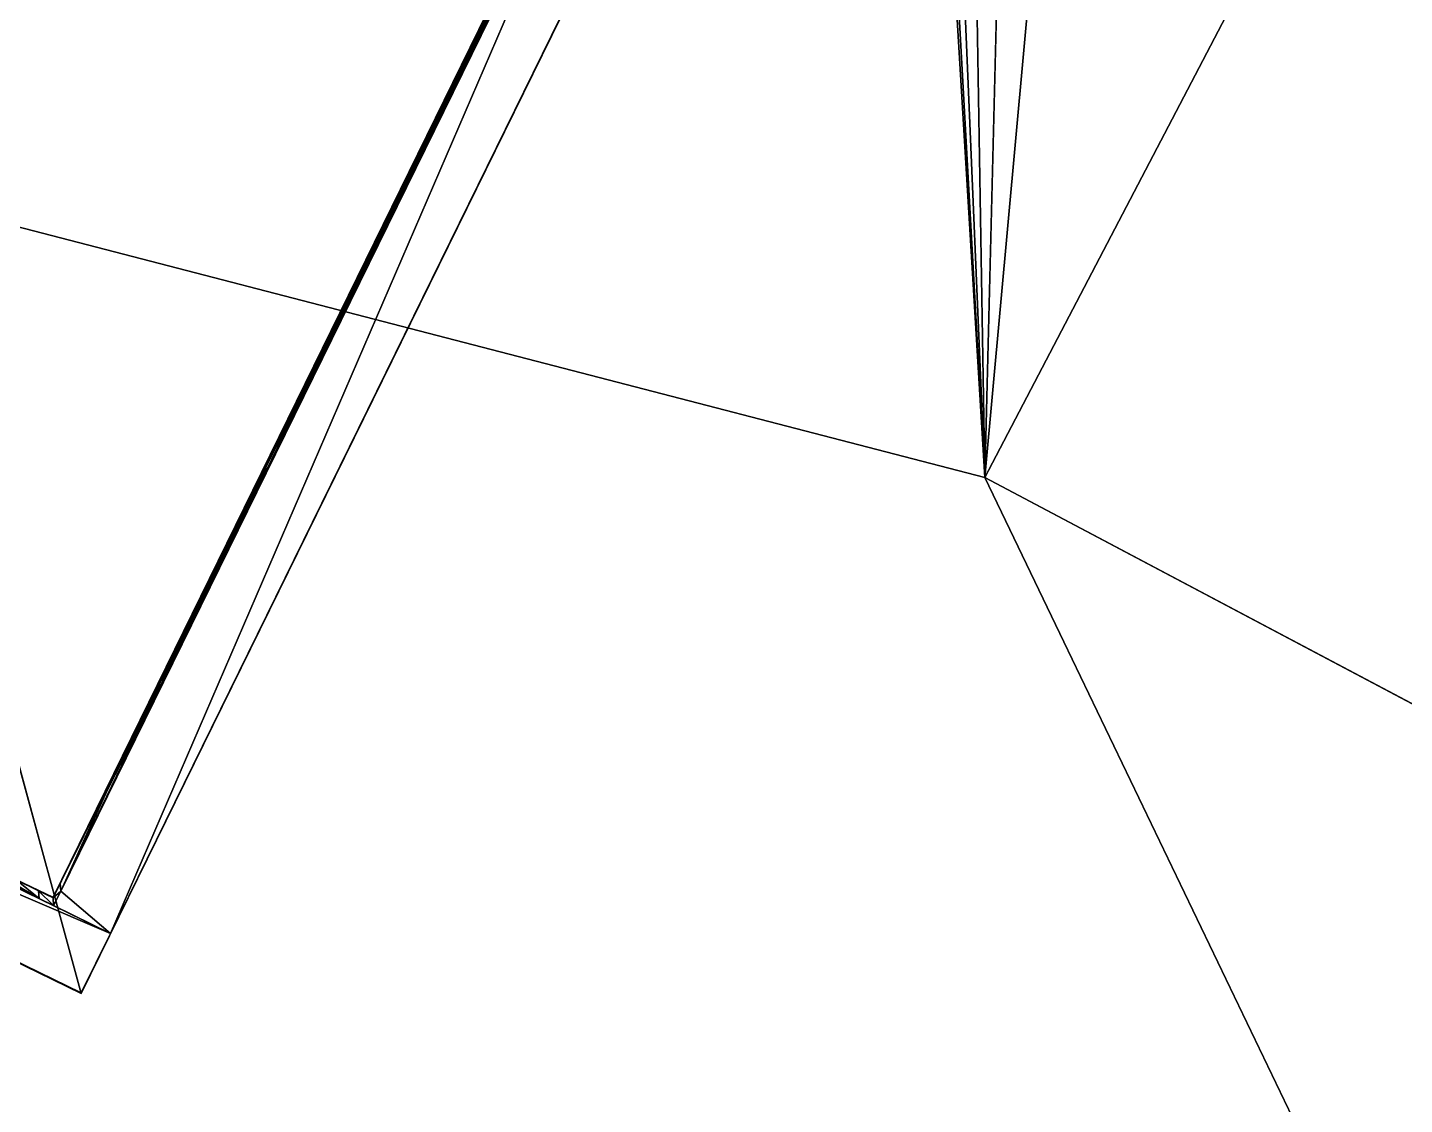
# Model space of a CAD drawing. Extents: x -273 to 66, y -64 to 315.
# Drawn here: x -26.27 to -13.95, y -26.72 to -17.1 of the extents above; entities that cross this region are included whole.
import ezdxf

# ---------------------------------------------------------------- set-up
doc = ezdxf.new("R2010")
doc.units = 0
doc.header["$MEASUREMENT"] = 0
doc.layers.get('0').update_dxf_attribs({"color": 13, "linetype": 'CONTINUOUS'})
doc.layers.add('ANNOTATIONS', color=22, linetype='CONTINUOUS')

# ---------------------------------------------------------------- blocks, each defined once
blk = doc.blocks.new('GROUP14_1')
at = {"color": 0}
for p, q in [((37.83, 19.89), (0, 19.89)), ((0, 19.89), (0, 0)), ((37.83, 0), (37.83, 19.89)), ((0, 0), (37.83, 0))]:
    blk.add_line(p, q, dxfattribs=at)
mesh = blk.add_polyface(dxfattribs=at)
corners = [(37.83, 0), (0, 19.89), (0, 0), (37.83, 19.89)]
mesh.append_faces([[corners[k] for k in face] for face in [(0, 1, 2), (1, 0, 3)]], dxfattribs={"vtx0": -1, "color": 0})
blk = doc.blocks.new('GROUP13_1')
at = {"color": 0}
for p, q in [((0, 0), (0, -43.48)), ((41.73, 0), (0, 0)), ((41.73, -43.48), (41.73, 0)), ((0, -43.48), (41.73, -43.48))]:
    blk.add_line(p, q, dxfattribs=at)
mesh = blk.add_polyface(dxfattribs=at)
corners = [(41.73, -43.48), (0, 0), (0, -43.48), (41.73, 0)]
mesh.append_faces([[corners[k] for k in face] for face in [(0, 1, 2), (1, 0, 3)]], dxfattribs={"vtx0": -1, "color": 0})
blk = doc.blocks.new('GROUP18_1')
at = {"color": 0}
for p, q in [((0, 22.3), (-13.55, 22.3)), ((-13.55, 22.3), (-13.55, 0)), ((0, 0), (0, 22.3)), ((-13.55, 0), (0, 0))]:
    blk.add_line(p, q, dxfattribs=at)
mesh = blk.add_polyface(dxfattribs=at)
corners = [(0, 0), (-13.55, 22.3), (-13.55, 0), (0, 22.3)]
mesh.append_faces([[corners[k] for k in face] for face in [(0, 1, 2), (1, 0, 3)]], dxfattribs={"vtx0": -1, "color": 0})
blk = doc.blocks.new('HOUSE')
at = {"color": 0}
for p, q in [((0, 0, 0), (-252.7, 286.52, 64.04)), ((0, 0, 0), (-252.7, 286.52, 64.04)), ((0, 267.17, -0.4), (0, 0, 0)), ((0, 267.17, -0.4), (0, 0, 0)), ((-11.73, 260.72, -121.45), (-11.73, 15.27, -119.85)), ((-11.73, 260.72, -121.45), (-11.73, 15.27, -119.85)), ((-11.73, 260.72, -151.78), (-11.73, 12.27, -133.09)), ((-11.73, 251.9, -7.64), (-11.73, 15.27, -7.64)), ((-11.73, 251.9, -7.64), (-11.73, 15.27, -7.64)), ((0, 12.27, -7.64), (0, 251.9, -7.64)), ((0, 12.27, -7.64), (0, 251.9, -7.64)), ((-11.73, 188.78, -40.07), (-11.73, 145.03, -40.07)), ((-11.73, 145.03, -65.88), (-11.73, 188.78, -65.88)), ((-11.73, 188.78, -65.88), (-11.73, 188.78, -40.07)), ((-11.73, 145.03, -65.88), (-11.73, 188.78, -65.88)), ((-11.73, 188.78, -40.07), (-11.73, 145.03, -40.07)), ((-11.73, 188.78, -65.88), (-11.73, 188.78, -40.07)), ((-11.73, 186.43, -42.42), (-11.73, 147.39, -42.42)), ((-11.73, 186.43, -63.52), (-11.73, 186.43, -42.42)), ((-11.73, 147.39, -63.52), (-11.73, 186.43, -63.52)), ((-11.73, 147.39, -63.52), (-11.73, 186.43, -63.52)), ((-11.73, 186.43, -63.52), (-11.73, 186.43, -42.42)), ((-11.73, 186.43, -42.42), (-11.73, 147.39, -42.42)), ((-11.73, 147.39, -63.52), (-11.73, 147.39, -42.42)), ((-11.73, 147.39, -63.52), (-11.73, 147.39, -42.42)), ((-11.73, 145.03, -40.07), (-11.73, 145.03, -65.88)), ((-11.73, 145.03, -40.07), (-11.73, 145.03, -65.88)), ((-11.73, 101.65, -86.44), (-11.73, 53.96, -86.44)), ((-11.73, 101.65, -37), (-11.73, 101.65, -86.44)), ((-11.73, 53.96, -37), (-11.73, 101.65, -37)), ((-11.73, 53.96, -37), (-11.73, 101.65, -37)), ((-11.73, 101.65, -37), (-11.73, 101.65, -86.44)), ((-11.73, 101.65, -86.44), (-11.73, 53.96, -86.44)), ((-11.73, 99.22, -84.01), (-11.73, 56.38, -84.01)), ((-11.73, 99.22, -39.42), (-11.73, 56.38, -39.42)), ((-11.73, 99.22, -84.01), (-11.73, 99.22, -39.42)), ((-11.73, 99.22, -84.01), (-11.73, 99.22, -39.42)), ((-11.73, 99.22, -39.42), (-11.73, 56.38, -39.42)), ((-11.73, 99.22, -84.01), (-11.73, 56.38, -84.01)), ((-11.73, 56.38, -84.01), (-11.73, 56.38, -39.42)), ((-11.73, 56.38, -84.01), (-11.73, 56.38, -39.42)), ((-11.73, 53.96, -86.44), (-11.73, 53.96, -37)), ((-11.73, 53.96, -86.44), (-11.73, 53.96, -37)), ((-11.73, 35.2, -112.46), (-11.73, 52.83, -112.46)), ((-11.73, 52.83, -112.46), (-11.73, 52.83, -86.09)), ((-11.73, 52.83, -86.09), (-11.73, 35.2, -86.09)), ((-11.73, 52.83, -86.09), (-11.73, 35.2, -86.09)), ((-11.73, 52.83, -112.46), (-11.73, 52.83, -86.09)), ((-11.73, 35.2, -112.46), (-11.73, 52.83, -112.46)), ((-11.73, 51.21, -110.85), (-11.73, 36.82, -110.85)), ((-11.73, 51.21, -110.85), (-11.73, 51.21, -87.7)), ((-11.73, 51.21, -87.7), (-11.73, 36.82, -87.7)), ((-11.73, 51.21, -87.7), (-11.73, 36.82, -87.7)), ((-11.73, 51.21, -110.85), (-11.73, 51.21, -87.7)), ((-11.73, 51.21, -110.85), (-11.73, 36.82, -110.85)), ((-11.73, 36.82, -87.7), (-11.73, 36.82, -110.85)), ((-11.73, 36.82, -87.7), (-11.73, 36.82, -110.85)), ((-11.73, 35.2, -86.09), (-11.73, 35.2, -112.46)), ((-11.73, 35.2, -86.09), (-11.73, 35.2, -112.46)), ((-11.73, 15.27, -7.64), (-11.73, 12.27, -7.64)), ((-11.73, 15.27, -119.85), (-11.73, 12.27, -119.85)), ((-11.73, 15.27, -7.64), (-11.73, 15.27, -119.85)), ((-11.73, 15.27, -7.64), (-11.73, 12.27, -7.64)), ((-11.73, 15.27, -7.64), (-11.73, 15.27, -119.85)), ((-11.73, 15.27, -119.85), (-11.73, 12.27, -119.85)), ((0, 12.27, -7.64), (-252.7, 12.27, 56.4)), ((0, 12.27, -7.64), (-252.7, 12.27, 56.4)), ((-19.37, 12.27, -119.85), (-14.73, 12.27, -119.85)), ((-19.37, 12.27, -119.85), (-14.73, 12.27, -119.85)), ((-14.73, 12.27, -119.85), (-11.73, 12.27, -119.85)), ((-14.73, 12.27, -119.85), (-14.73, 12.27, -7.64)), ((-11.73, 12.27, -7.64), (-14.73, 12.27, -7.64)), ((-14.73, 12.27, -119.85), (-11.73, 12.27, -119.85)), ((-11.73, 12.27, -7.64), (-14.73, 12.27, -7.64)), ((-14.73, 12.27, -119.85), (-14.73, 12.27, -7.64)), ((-11.73, 12.27, -7.64), (0, 12.27, -7.64)), ((-11.73, 12.27, -119.85), (-11.73, 12.27, -7.64)), ((-11.73, 12.27, -119.85), (-11.73, 12.27, -133.09)), ((-11.73, 12.27, -7.64), (0, 12.27, -7.64)), ((-11.73, 12.27, -119.85), (-11.73, 12.27, -7.64)), ((-11.73, 12.27, -119.85), (-11.73, 12.27, -133.09)), ((0, 0, -7.64), (0, 12.27, -7.64)), ((0, 0, -7.64), (0, 12.27, -7.64)), ((-252.7, 0, 56.4), (0, 0, -7.64)), ((-252.7, 0, 56.4), (0, 0, -7.64)), ((0, 0, 0), (-252.7, 0, 64.04)), ((0, 0, 0), (-252.7, 0, 64.04)), ((0, 0, 0), (0, 0, -7.64)), ((0, 0, 0), (0, 0, -7.64))]:
    blk.add_line(p, q, dxfattribs=at)
at = {"color": 47}
blk.add_line((-19.37, 12.27, -123.91), (-11.73, 12.27, -133.09), dxfattribs=at)
at = {"layer": 'ANNOTATIONS', "color": 9, "extrusion": (1, 8.04912e-16, -6.7514e-09), "rotation": 360}
blk.add_blockref('GROUP14_1', (148, -62.92, -11.73), dxfattribs=at)
at = {"layer": 'ANNOTATIONS', "color": 9, "extrusion": (1, -8.86255e-09, 6.60542e-18), "rotation": 360}
blk.add_blockref('GROUP13_1', (56.94, -39.98, -11.73), dxfattribs=at)
at = {"layer": 'ANNOTATIONS', "color": 0, "extrusion": (1, -8.86255e-09, 7.35652e-17)}
blk.add_blockref('GROUP18_1', (50.79, -110.43, -11.73), dxfattribs=at)
at = {"color": 8}
mesh = blk.add_polyface(dxfattribs=at)
corners = [(0, 0, 0), (-252.7, 286.52, 64.04), (-252.7, 0, 64.04)]
mesh.append_faces([[corners[k] for k in face] for face in [(0, 1, 2)]], dxfattribs={"color": 8})
mesh = blk.add_polyface(dxfattribs=at)
corners = [(0, 0, 0), (0, 267.17, -0.4), (-252.7, 286.52, 64.04)]
mesh.append_faces([[corners[k] for k in face] for face in [(0, 1, 2)]], dxfattribs={"color": 8})
at = {"color": 253}
mesh = blk.add_polyface(dxfattribs=at)
corners = [(0, 12.27, -7.64), (0, 0, 0), (0, 0, -7.64), (0, 267.17, -0.4), (0, 251.9, -5.03), (0, 251.9, -7.64)]
mesh.append_faces([[corners[k] for k in face] for face in [(0, 1, 2), (4, 0, 5)]], dxfattribs={"vtx0": -1, "color": 253})
mesh.append_faces([[corners[k] for k in face] for face in [(1, 0, 3), (3, 0, 4)]], dxfattribs={"vtx0": -1, "vtx1": -1, "color": 253})
at = {"color": 43}
mesh = blk.add_polyface(dxfattribs=at)
corners = [(-11.73, 15.27, -119.85), (-11.73, 35.2, -112.46), (-11.73, 15.27, -7.64), (-11.73, 260.72, -121.45), (-11.73, 52.83, -112.46), (-11.73, 53.96, -86.44), (-11.73, 52.83, -86.09), (-11.73, 101.65, -86.44), (-11.73, 145.03, -65.88), (-11.73, 101.65, -37), (-11.73, 188.78, -65.88), (-11.73, 188.78, -40.07), (-11.73, 214.15, -56.17), (-11.73, 214.15, -19.09), (-11.73, 259.67, -57.13), (-11.73, 259.67, -19.68), (-11.73, 260.72, -13.2), (-11.73, 260.72, -112.42), (-11.73, 251.9, -12.67), (-11.73, 53.96, -37), (-11.73, 251.9, -7.64), (-11.73, 35.2, -86.09), (-11.73, 145.03, -40.07)]
mesh.append_faces([[corners[k] for k in face] for face in [(16, 3, 17)]], dxfattribs={"vtx0": -1, "color": 43})
mesh.append_faces([[corners[k] for k in face] for face in [(0, 1, 2), (1, 3, 4), (4, 5, 6), (5, 3, 7), (7, 8, 9), (8, 3, 10), (10, 3, 11), (12, 3, 14), (14, 3, 15), (15, 18, 13), (18, 15, 16), (2, 19, 20), (21, 2, 1), (19, 6, 5), (22, 9, 8), (20, 13, 18)]], dxfattribs={"vtx0": -1, "vtx1": -1, "color": 43})
mesh.append_faces([[corners[k] for k in face] for face in [(4, 3, 5), (7, 3, 8), (11, 3, 12), (15, 3, 16), (19, 2, 21), (20, 9, 13), (13, 9, 22)]], dxfattribs={"vtx0": -1, "vtx1": -1, "vtx2": -1, "color": 43})
mesh.append_faces([[corners[k] for k in face] for face in [(1, 0, 3), (11, 12, 13), (19, 21, 6), (20, 19, 9), (13, 22, 11)]], dxfattribs={"vtx0": -1, "vtx2": -1, "color": 43})
at = {"color": 47}
mesh = blk.add_polyface(dxfattribs=at)
corners = [(-11.73, 260.72, -151.78), (-11.73, 12.27, -119.85), (-11.73, 12.27, -133.09), (-11.73, 15.27, -119.85), (-11.73, 260.72, -121.45)]
mesh.append_faces([[corners[k] for k in face] for face in [(0, 1, 2), (3, 0, 4)]], dxfattribs={"vtx0": -1, "color": 47})
mesh.append_faces([[corners[k] for k in face] for face in [(1, 0, 3)]], dxfattribs={"vtx0": -1, "vtx1": -1, "color": 47})
at = {"color": 0}
mesh = blk.add_polyface(dxfattribs=at)
corners = [(-11.73, 15.27, -7.64), (0, 12.27, -7.64), (-11.73, 12.27, -7.64), (-11.73, 251.9, -7.64), (0, 251.9, -7.64)]
mesh.append_faces([[corners[k] for k in face] for face in [(0, 1, 2), (1, 3, 4)]], dxfattribs={"vtx0": -1, "color": 0})
mesh.append_faces([[corners[k] for k in face] for face in [(1, 0, 3)]], dxfattribs={"vtx0": -1, "vtx2": -1, "color": 0})
mesh = blk.add_polyface(dxfattribs=at)
corners = [(-11.73, 145.03, -65.88), (-11.73, 147.39, -63.52), (-11.73, 145.03, -40.07), (-11.73, 188.78, -65.88), (-11.73, 186.43, -63.52), (-11.73, 186.43, -42.42), (-11.73, 147.39, -42.42), (-11.73, 188.78, -40.07)]
mesh.append_faces([[corners[k] for k in face] for face in [(0, 1, 2), (1, 3, 4), (4, 3, 5), (2, 6, 7), (6, 2, 1), (7, 5, 3)]], dxfattribs={"vtx0": -1, "vtx1": -1, "color": 0})
mesh.append_faces([[corners[k] for k in face] for face in [(1, 0, 3), (7, 6, 5)]], dxfattribs={"vtx0": -1, "vtx2": -1, "color": 0})
mesh = blk.add_polyface(dxfattribs=at)
corners = [(-11.73, 147.39, -63.52), (-11.73, 148, -62.92), (-11.73, 147.39, -42.42), (-11.73, 186.43, -63.52), (-11.73, 185.82, -62.92), (-11.73, 185.82, -43.03), (-11.73, 148, -43.03), (-11.73, 186.43, -42.42)]
mesh.append_faces([[corners[k] for k in face] for face in [(0, 1, 2), (1, 3, 4), (4, 3, 5), (2, 6, 7), (6, 2, 1), (7, 5, 3)]], dxfattribs={"vtx0": -1, "vtx1": -1, "color": 0})
mesh.append_faces([[corners[k] for k in face] for face in [(1, 0, 3), (7, 6, 5)]], dxfattribs={"vtx0": -1, "vtx2": -1, "color": 0})
mesh = blk.add_polyface(dxfattribs=at)
corners = [(-11.73, 53.96, -86.44), (-11.73, 56.38, -84.01), (-11.73, 53.96, -37), (-11.73, 101.65, -86.44), (-11.73, 99.22, -84.01), (-11.73, 99.22, -39.42), (-11.73, 56.38, -39.42), (-11.73, 101.65, -37)]
mesh.append_faces([[corners[k] for k in face] for face in [(0, 1, 2), (1, 3, 4), (4, 3, 5), (2, 6, 7), (6, 2, 1), (7, 5, 3)]], dxfattribs={"vtx0": -1, "vtx1": -1, "color": 0})
mesh.append_faces([[corners[k] for k in face] for face in [(1, 0, 3), (7, 6, 5)]], dxfattribs={"vtx0": -1, "vtx2": -1, "color": 0})
mesh = blk.add_polyface(dxfattribs=at)
corners = [(-11.73, 56.38, -84.01), (-11.73, 56.94, -83.46), (-11.73, 56.38, -39.42), (-11.73, 99.22, -84.01), (-11.73, 98.67, -83.46), (-11.73, 98.67, -39.98), (-11.73, 56.94, -39.98), (-11.73, 99.22, -39.42)]
mesh.append_faces([[corners[k] for k in face] for face in [(0, 1, 2), (1, 3, 4), (4, 3, 5), (2, 6, 7), (6, 2, 1), (7, 5, 3)]], dxfattribs={"vtx0": -1, "vtx1": -1, "color": 0})
mesh.append_faces([[corners[k] for k in face] for face in [(1, 0, 3), (7, 6, 5)]], dxfattribs={"vtx0": -1, "vtx2": -1, "color": 0})
mesh = blk.add_polyface(dxfattribs=at)
corners = [(-11.73, 35.2, -112.46), (-11.73, 36.82, -110.85), (-11.73, 35.2, -86.09), (-11.73, 52.83, -112.46), (-11.73, 51.21, -110.85), (-11.73, 51.21, -87.7), (-11.73, 36.82, -87.7), (-11.73, 52.83, -86.09)]
mesh.append_faces([[corners[k] for k in face] for face in [(0, 1, 2), (1, 3, 4), (4, 3, 5), (2, 6, 7), (6, 2, 1), (7, 5, 3)]], dxfattribs={"vtx0": -1, "vtx1": -1, "color": 0})
mesh.append_faces([[corners[k] for k in face] for face in [(1, 0, 3), (7, 6, 5)]], dxfattribs={"vtx0": -1, "vtx2": -1, "color": 0})
mesh = blk.add_polyface(dxfattribs=at)
corners = [(-11.73, 36.82, -110.85), (-11.73, 37.24, -110.43), (-11.73, 36.82, -87.7), (-11.73, 51.21, -110.85), (-11.73, 50.79, -110.43), (-11.73, 37.24, -88.12), (-11.73, 51.21, -87.7), (-11.73, 50.79, -88.12)]
mesh.append_faces([[corners[k] for k in face] for face in [(0, 1, 2), (1, 3, 4), (2, 5, 6), (5, 2, 1), (6, 4, 3)]], dxfattribs={"vtx0": -1, "vtx1": -1, "color": 0})
mesh.append_faces([[corners[k] for k in face] for face in [(1, 0, 3), (6, 5, 7), (6, 7, 4)]], dxfattribs={"vtx0": -1, "vtx2": -1, "color": 0})
mesh = blk.add_polyface(dxfattribs=at)
corners = [(-11.73, 12.27, -119.85), (-11.73, 15.27, -7.64), (-11.73, 12.27, -7.64), (-11.73, 15.27, -119.85)]
mesh.append_faces([[corners[k] for k in face] for face in [(0, 1, 2), (1, 0, 3)]], dxfattribs={"vtx0": -1, "color": 0})
at = {"color": 43}
mesh = blk.add_polyface(dxfattribs=at)
corners = [(-14.73, 12.27, -7.64), (-19.37, 12.27, -119.85), (-14.73, 12.27, -119.85), (-19.37, 12.27, -42.45), (-61.51, 12.27, -42.45), (-177.48, 12.27, -119.85), (-61.51, 12.27, -119.85), (-177.48, 12.27, -110.91), (-177.48, 12.27, -7.64), (-165.76, 12.27, -7.64), (-252.7, 12.27, 56.4), (-11.73, 12.27, -7.64), (0, 12.27, -7.64), (-165.76, 12.27, 0), (-320.51, 12.27, 39.21)]
mesh.append_faces([[corners[k] for k in face] for face in [(0, 1, 2), (4, 5, 6), (10, 11, 12), (13, 10, 14)]], dxfattribs={"vtx0": -1, "color": 43})
mesh.append_faces([[corners[k] for k in face] for face in [(1, 0, 3), (3, 0, 4), (5, 4, 7), (7, 4, 8), (8, 0, 9), (11, 10, 0)]], dxfattribs={"vtx0": -1, "vtx1": -1, "color": 43})
mesh.append_faces([[corners[k] for k in face] for face in [(8, 4, 0), (0, 10, 13)]], dxfattribs={"vtx0": -1, "vtx1": -1, "vtx2": -1, "color": 43})
mesh.append_faces([[corners[k] for k in face] for face in [(0, 13, 9)]], dxfattribs={"vtx0": -1, "vtx2": -1, "color": 43})
at = {"color": 0}
mesh = blk.add_polyface(dxfattribs=at)
corners = [(0, 12.27, -7.64), (-252.7, 0, 56.4), (-252.7, 12.27, 56.4), (0, 0, -7.64)]
mesh.append_faces([[corners[k] for k in face] for face in [(0, 1, 2), (1, 0, 3)]], dxfattribs={"vtx0": -1, "color": 0})
at = {"color": 47}
mesh = blk.add_polyface(dxfattribs=at)
corners = [(-11.73, 12.27, -119.85), (-19.37, 12.27, -123.91), (-11.73, 12.27, -133.09), (-19.37, 12.27, -119.85), (-14.73, 12.27, -119.85)]
mesh.append_faces([[corners[k] for k in face] for face in [(0, 1, 2), (3, 0, 4)]], dxfattribs={"vtx0": -1, "color": 47})
mesh.append_faces([[corners[k] for k in face] for face in [(1, 0, 3)]], dxfattribs={"vtx0": -1, "vtx1": -1, "color": 47})
at = {"color": 0}
mesh = blk.add_polyface(dxfattribs=at)
corners = [(-11.73, 12.27, -7.64), (-14.73, 12.27, -119.85), (-11.73, 12.27, -119.85), (-14.73, 12.27, -7.64)]
mesh.append_faces([[corners[k] for k in face] for face in [(0, 1, 2), (1, 0, 3)]], dxfattribs={"vtx0": -1, "color": 0})
at = {"color": 253}
mesh = blk.add_polyface(dxfattribs=at)
corners = [(0, 0, 0), (-252.7, 0, 56.4), (0, 0, -7.64), (-252.7, 0, 64.04), (-335.58, 0, 43.03), (-320.51, 0, 39.21)]
mesh.append_faces([[corners[k] for k in face] for face in [(0, 1, 2), (1, 4, 5)]], dxfattribs={"vtx0": -1, "color": 253})
mesh.append_faces([[corners[k] for k in face] for face in [(4, 1, 3)]], dxfattribs={"vtx0": -1, "vtx1": -1, "color": 253})
mesh.append_faces([[corners[k] for k in face] for face in [(1, 0, 3)]], dxfattribs={"vtx0": -1, "vtx2": -1, "color": 253})

msp = doc.modelspace()

# ---------------------------------------------------------------- linework, layer by layer
at = {"color": 0}
for q in [(-6.76, -0.183), (-6.76, -0.183), (-8.557, -25.961), (-8.557, -25.961)]:
    msp.add_line((-17.706, -21.119), q, dxfattribs=at)

# ---------------------------------------------------------------- block references
at = {"color": 0, "extrusion": (0.000762142, -0.012594, 0.99992), "xscale": 0.04822487279999959, "yscale": 0.04822487279999978, "zscale": 0.04822487279999997, "rotation": 333.8344898806029}
msp.add_blockref('HOUSE', (-25.792, -25.62, 8.858), dxfattribs=at)

# ---------------------------------------------------------------- meshes
at = {"color": 0}
mesh = msp.add_polyface(dxfattribs=at)
corners = [(-11.172, 51.391), (-15.286, 5.393), (-15.621, 62.167), (-12.548, 10.591), (-1.986, 5.029), (-5.967, 40.96), (-0.031, 30.927), (6.606, 21.342), (-17.706, -21.119), (-19.29, 73.232), (-6.76, -0.183), (-27.481, 315.323), (-25.43, 130.899), (-25.857, 119.249), (-24.174, 142.489), (-22.094, 153.96), (-11.973, 146.424), (47.009, 60.114), (49.416, 53.797), (66.388, 0.26), (-11.755, 75.055), (-9.432, 67.379), (-6.667, 59.85), (-3.469, 52.495), (-2.869, 49.727), (-1.942, 47.049), (-0.703, 44.502), (0.833, 42.121), (2.642, 39.941), (4.699, 37.992), (6.974, 36.303), (9.434, 34.899), (12.045, 33.798), (14.768, 33.018), (17.566, 32.569), (20.397, 32.457), (-273.22, 45.101), (3.064, -64.308), (-25.452, 107.598), (-24.218, 96.006), (-22.16, 84.531), (-8.557, -25.961), (-3.871, -18.35), (1.132, -21.43), (13.813, -0.833), (17.178, 14.297), (23.42, 26.338), (-16.073, 122.743), (-16.49, 106.715), (-16.515, 114.735), (-16, 98.71), (-15.167, 130.712), (-15.045, 90.747), (-13.798, 138.614), (-13.628, 82.853)]
mesh.append_faces([[corners[k] for k in face] for face in [(4, 6, 7), (8, 1, 10), (34, 17, 35), (47, 48, 49)]], dxfattribs={"vtx0": -1, "color": 0})
mesh.append_faces([[corners[k] for k in face] for face in [(0, 1, 2), (1, 0, 3), (3, 0, 4), (2, 8, 9), (12, 11, 14), (14, 11, 15), (15, 11, 16), (17, 11, 18), (20, 17, 21), (21, 17, 22), (22, 17, 23), (23, 17, 24), (24, 17, 25), (25, 17, 26), (26, 17, 27), (27, 17, 28), (28, 17, 29), (29, 17, 30), (30, 17, 31), (31, 17, 32), (32, 17, 33), (33, 17, 34), (36, 8, 37), (38, 36, 13), (37, 44, 19), (48, 47, 50), (50, 51, 52), (52, 53, 54), (54, 16, 20)]], dxfattribs={"vtx0": -1, "vtx1": -1, "color": 0})
mesh.append_faces([[corners[k] for k in face] for face in [(8, 2, 1), (16, 11, 17), (16, 17, 20), (8, 36, 38)]], dxfattribs={"vtx0": -1, "vtx1": -1, "vtx2": -1, "color": 0})
mesh.append_faces([[corners[k] for k in face] for face in [(4, 0, 5), (4, 5, 6), (11, 12, 13), (18, 11, 19), (13, 36, 11), (8, 38, 39), (8, 39, 40), (8, 40, 9), (37, 8, 41), (37, 41, 42), (37, 42, 43), (37, 43, 44), (19, 44, 45), (19, 45, 46), (19, 46, 18), (50, 47, 51), (52, 51, 53), (54, 53, 16)]], dxfattribs={"vtx0": -1, "vtx2": -1, "color": 0})
mesh = msp.add_polyface(dxfattribs=at)
corners = [(-25.43, 130.899), (-25.452, 107.598), (-25.857, 119.249), (-24.218, 96.006), (-24.174, 142.489), (-22.16, 84.531), (-22.094, 153.96), (-19.29, 73.232), (-16.073, 122.743), (-15.167, 130.712), (-13.798, 138.614), (-11.973, 146.424), (-16.515, 114.735), (-16.49, 106.715), (-15.621, 62.167), (-16, 98.71), (-15.045, 90.747), (-11.172, 51.391), (-13.628, 82.853), (-11.755, 75.055), (-9.432, 67.379), (-5.967, 40.96), (-6.667, 59.85), (-3.469, 52.495), (-0.031, 30.927), (-2.869, 49.727), (-1.942, 47.049), (-0.703, 44.502), (0.833, 42.121), (6.606, 21.342), (2.642, 39.941), (4.699, 37.992), (6.974, 36.303), (-12.548, 10.591), (-6.76, -0.183), (-15.286, 5.393), (-1.986, 5.029), (-3.871, -18.35), (1.132, -21.43), (13.813, -0.833), (9.434, 34.899), (12.045, 33.798), (14.768, 33.018), (17.178, 14.297), (17.566, 32.569), (23.42, 26.338), (20.397, 32.457), (47.009, 60.114), (49.416, 53.797), (-8.557, -25.961), (-17.706, -21.119)]
mesh.append_faces([[corners[k] for k in face] for face in [(0, 1, 2), (10, 6, 11), (33, 34, 35), (45, 47, 48), (34, 49, 50)]], dxfattribs={"vtx0": -1, "color": 0})
mesh.append_faces([[corners[k] for k in face] for face in [(1, 0, 3), (3, 4, 5), (5, 6, 7), (8, 6, 9), (9, 6, 10), (7, 13, 14), (13, 7, 12), (14, 16, 17), (17, 20, 21), (21, 23, 24), (24, 28, 29), (37, 36, 38), (38, 29, 39), (39, 42, 43), (43, 44, 45), (49, 34, 37)]], dxfattribs={"vtx0": -1, "vtx1": -1, "color": 0})
mesh.append_faces([[corners[k] for k in face] for face in [(7, 6, 8), (34, 36, 37), (39, 29, 32)]], dxfattribs={"vtx0": -1, "vtx1": -1, "vtx2": -1, "color": 0})
mesh.append_faces([[corners[k] for k in face] for face in [(3, 0, 4), (5, 4, 6), (7, 8, 12), (14, 13, 15), (14, 15, 16), (17, 16, 18), (17, 18, 19), (17, 19, 20), (21, 20, 22), (21, 22, 23), (24, 23, 25), (24, 25, 26), (24, 26, 27), (24, 27, 28), (29, 28, 30), (29, 30, 31), (29, 31, 32), (34, 33, 36), (38, 36, 29), (39, 32, 40), (39, 40, 41), (39, 41, 42), (43, 42, 44), (45, 44, 46), (45, 46, 47)]], dxfattribs={"vtx0": -1, "vtx2": -1, "color": 0})

doc.saveas('drawing.dxf')
